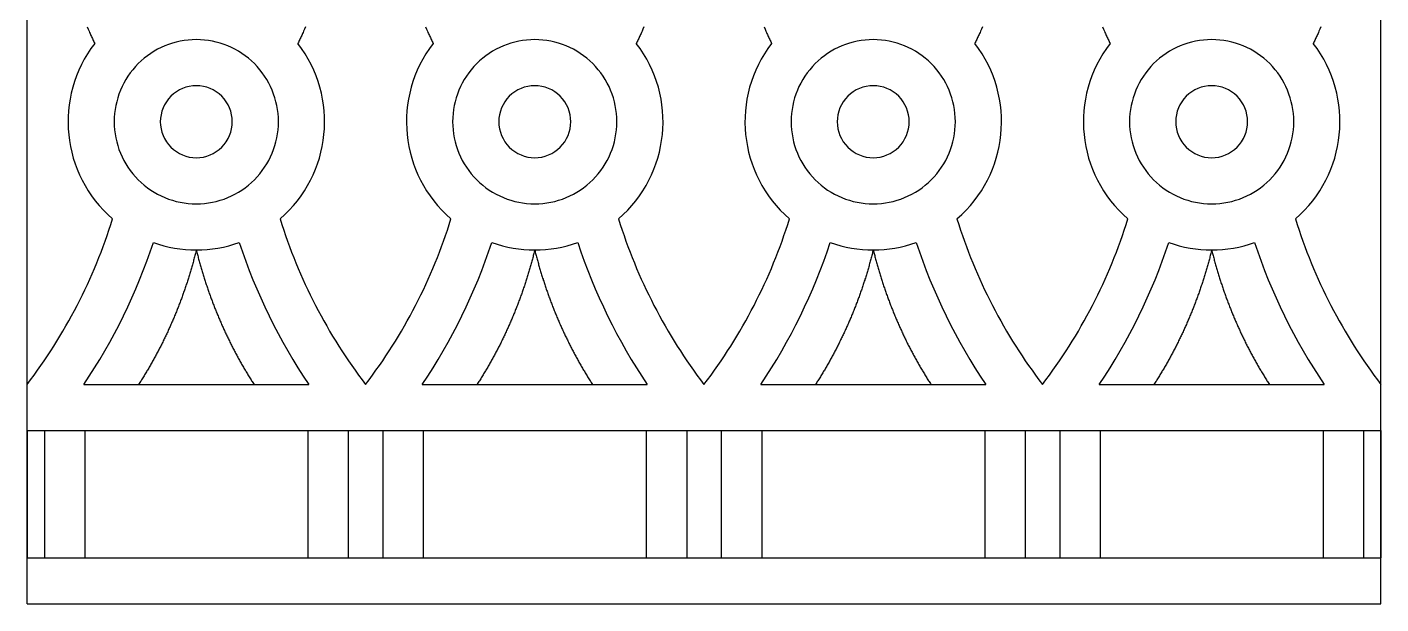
# Model space of a CAD drawing. Extents: x -111 to 2985, y -118 to 122.
# Drawn here: x -44.64 to -10.93, y 44.77 to 59.14 of the extents above; entities that cross this region are included whole.
import ezdxf

# ---------------------------------------------------------------- set-up
doc = ezdxf.new("R2010")
doc.units = 0
doc.layers.add('LAYER_03', color=5, linetype='CONTINUOUS')

msp = doc.modelspace()

# ---------------------------------------------------------------- linework, layer by layer
at = {"layer": 'LAYER_03'}
for points in [[(-44.641, 44.775), (-10.929, 44.775), (-10.929, 81.499)], [(-44.641, 44.775), (-44.641, 81.499)], [(-43.145, 59.149), (-43.121, 59.092), (-43.098, 59.037), (-43.086, 59.009), (-43.074, 58.983), (-43.063, 58.956), (-43.051, 58.93), (-43.039, 58.904), (-43.027, 58.879), (-43.016, 58.854), (-43.004, 58.829), (-42.992, 58.805), (-42.98, 58.782), (-42.968, 58.758), (-42.957, 58.735)], [(-37.71, 59.149), (-37.733, 59.092), (-37.756, 59.037), (-37.768, 59.009), (-37.78, 58.983), (-37.792, 58.956), (-37.803, 58.93), (-37.815, 58.904), (-37.827, 58.879), (-37.839, 58.854), (-37.851, 58.829), (-37.862, 58.805), (-37.874, 58.782), (-37.886, 58.758), (-37.898, 58.735)], [(-34.717, 59.149), (-34.693, 59.092), (-34.67, 59.037), (-34.658, 59.009), (-34.646, 58.983), (-34.635, 58.956), (-34.623, 58.93), (-34.611, 58.904), (-34.599, 58.879), (-34.587, 58.854), (-34.576, 58.829), (-34.564, 58.805), (-34.552, 58.782), (-34.54, 58.758), (-34.528, 58.735)], [(-29.281, 59.149), (-29.305, 59.092), (-29.328, 59.037), (-29.34, 59.009), (-29.352, 58.983), (-29.364, 58.956), (-29.375, 58.93), (-29.387, 58.904), (-29.399, 58.879), (-29.411, 58.854), (-29.422, 58.829), (-29.434, 58.805), (-29.446, 58.782), (-29.458, 58.758), (-29.47, 58.735)], [(-26.288, 59.149), (-26.265, 59.092), (-26.242, 59.037), (-26.23, 59.009), (-26.218, 58.983), (-26.206, 58.956), (-26.195, 58.93), (-26.183, 58.904), (-26.171, 58.879), (-26.159, 58.854), (-26.147, 58.829), (-26.136, 58.805), (-26.124, 58.782), (-26.112, 58.758), (-26.1, 58.735)], [(-20.853, 59.149), (-20.877, 59.092), (-20.9, 59.037), (-20.912, 59.009), (-20.924, 58.983), (-20.935, 58.956), (-20.947, 58.93), (-20.959, 58.904), (-20.971, 58.879), (-20.983, 58.854), (-20.994, 58.829), (-21.006, 58.805), (-21.018, 58.782), (-21.03, 58.758), (-21.042, 58.735)], [(-17.86, 59.149), (-17.837, 59.092), (-17.814, 59.037), (-17.802, 59.009), (-17.79, 58.983), (-17.778, 58.956), (-17.767, 58.93), (-17.755, 58.904), (-17.743, 58.879), (-17.731, 58.854), (-17.719, 58.829), (-17.708, 58.805), (-17.696, 58.782), (-17.684, 58.758), (-17.672, 58.735)], [(-12.425, 59.149), (-12.449, 59.092), (-12.472, 59.037), (-12.484, 59.009), (-12.495, 58.983), (-12.507, 58.956), (-12.519, 58.93), (-12.531, 58.904), (-12.543, 58.879), (-12.554, 58.854), (-12.566, 58.829), (-12.578, 58.805), (-12.59, 58.782), (-12.602, 58.758), (-12.613, 58.735)], [(-40.427, 53.59), (-40.434, 53.562), (-40.441, 53.533), (-40.448, 53.505), (-40.456, 53.477), (-40.463, 53.449), (-40.47, 53.42), (-40.478, 53.392), (-40.485, 53.364), (-40.493, 53.336), (-40.5, 53.308), (-40.508, 53.28), (-40.516, 53.252), (-40.524, 53.224), (-40.532, 53.196), (-40.54, 53.168), (-40.548, 53.141), (-40.556, 53.113), (-40.564, 53.085), (-40.572, 53.057), (-40.581, 53.029), (-40.589, 53.002), (-40.597, 52.974), (-40.606, 52.946), (-40.614, 52.919), (-40.623, 52.891), (-40.632, 52.864), (-40.641, 52.836), (-40.649, 52.809), (-40.658, 52.781), (-40.667, 52.754), (-40.676, 52.726), (-40.685, 52.699), (-40.695, 52.672), (-40.704, 52.644), (-40.713, 52.617), (-40.723, 52.59), (-40.732, 52.563), (-40.742, 52.536), (-40.751, 52.508), (-40.761, 52.481), (-40.77, 52.454), (-40.78, 52.427), (-40.79, 52.4), (-40.8, 52.373), (-40.81, 52.346), (-40.82, 52.32), (-40.83, 52.293), (-40.84, 52.266), (-40.851, 52.239), (-40.861, 52.212), (-40.871, 52.186), (-40.882, 52.159), (-40.892, 52.132), (-40.903, 52.106), (-40.913, 52.079), (-40.924, 52.052), (-40.935, 52.026), (-40.946, 51.999), (-40.957, 51.973), (-40.968, 51.947), (-40.979, 51.92), (-40.99, 51.894), (-41.001, 51.868), (-41.012, 51.841), (-41.023, 51.815), (-41.035, 51.789), (-41.046, 51.763), (-41.058, 51.737), (-41.069, 51.71), (-41.081, 51.684), (-41.093, 51.658), (-41.104, 51.632), (-41.116, 51.606), (-41.128, 51.581), (-41.14, 51.555), (-41.152, 51.529), (-41.164, 51.503), (-41.176, 51.477), (-41.189, 51.452), (-41.201, 51.426), (-41.213, 51.4), (-41.226, 51.375), (-41.238, 51.349), (-41.251, 51.324), (-41.263, 51.298), (-41.276, 51.273), (-41.289, 51.247), (-41.301, 51.222), (-41.314, 51.197), (-41.327, 51.171), (-41.34, 51.146), (-41.353, 51.121), (-41.366, 51.096), (-41.379, 51.07), (-41.393, 51.045), (-41.406, 51.02), (-41.419, 50.995), (-41.433, 50.97), (-41.446, 50.945), (-41.46, 50.92), (-41.473, 50.896), (-41.487, 50.871), (-41.501, 50.846), (-41.515, 50.821), (-41.529, 50.797), (-41.543, 50.772), (-41.557, 50.747), (-41.571, 50.723), (-41.585, 50.698), (-41.599, 50.674), (-41.613, 50.649), (-41.627, 50.625), (-41.642, 50.6), (-41.656, 50.576), (-41.671, 50.552), (-41.685, 50.527), (-41.7, 50.503), (-41.715, 50.479), (-41.729, 50.455), (-41.744, 50.431), (-41.759, 50.407), (-41.774, 50.383), (-41.789, 50.359), (-41.804, 50.335), (-41.819, 50.311), (-41.834, 50.287), (-41.85, 50.264), (-41.865, 50.24)], [(-40.427, 53.59), (-40.42, 53.562), (-40.413, 53.533), (-40.406, 53.505), (-40.399, 53.477), (-40.391, 53.449), (-40.384, 53.42), (-40.377, 53.392), (-40.369, 53.364), (-40.361, 53.336), (-40.354, 53.308), (-40.346, 53.28), (-40.338, 53.252), (-40.331, 53.224), (-40.323, 53.196), (-40.315, 53.168), (-40.307, 53.141), (-40.299, 53.113), (-40.29, 53.085), (-40.282, 53.057), (-40.274, 53.029), (-40.265, 53.002), (-40.257, 52.974), (-40.248, 52.946), (-40.24, 52.919), (-40.231, 52.891), (-40.223, 52.864), (-40.214, 52.836), (-40.205, 52.809), (-40.196, 52.781), (-40.187, 52.754), (-40.178, 52.726), (-40.169, 52.699), (-40.16, 52.672), (-40.15, 52.644), (-40.141, 52.617), (-40.132, 52.59), (-40.122, 52.563), (-40.113, 52.536), (-40.103, 52.508), (-40.094, 52.481), (-40.084, 52.454), (-40.074, 52.427), (-40.064, 52.4), (-40.054, 52.373), (-40.044, 52.346), (-40.034, 52.32), (-40.024, 52.293), (-40.014, 52.266), (-40.004, 52.239), (-39.993, 52.212), (-39.983, 52.186), (-39.973, 52.159), (-39.962, 52.132), (-39.952, 52.106), (-39.941, 52.079), (-39.93, 52.052), (-39.919, 52.026), (-39.909, 51.999), (-39.898, 51.973), (-39.887, 51.947), (-39.876, 51.92), (-39.865, 51.894), (-39.853, 51.868), (-39.842, 51.841), (-39.831, 51.815), (-39.82, 51.789), (-39.808, 51.763), (-39.797, 51.737), (-39.785, 51.71), (-39.773, 51.684), (-39.762, 51.658), (-39.75, 51.632), (-39.738, 51.606), (-39.726, 51.581), (-39.714, 51.555), (-39.702, 51.529), (-39.69, 51.503), (-39.678, 51.477), (-39.666, 51.452), (-39.654, 51.426), (-39.641, 51.4), (-39.629, 51.375), (-39.616, 51.349), (-39.604, 51.324), (-39.591, 51.298), (-39.579, 51.273), (-39.566, 51.247), (-39.553, 51.222), (-39.54, 51.197), (-39.527, 51.171), (-39.514, 51.146), (-39.501, 51.121), (-39.488, 51.096), (-39.475, 51.07), (-39.462, 51.045), (-39.448, 51.02), (-39.435, 50.995), (-39.422, 50.97), (-39.408, 50.945), (-39.394, 50.92), (-39.381, 50.896), (-39.367, 50.871), (-39.353, 50.846), (-39.34, 50.821), (-39.326, 50.797), (-39.312, 50.772), (-39.298, 50.747), (-39.284, 50.723), (-39.27, 50.698), (-39.255, 50.674), (-39.241, 50.649), (-39.227, 50.625), (-39.212, 50.6), (-39.198, 50.576), (-39.184, 50.552), (-39.169, 50.527), (-39.154, 50.503), (-39.14, 50.479), (-39.125, 50.455), (-39.11, 50.431), (-39.095, 50.407), (-39.08, 50.383), (-39.065, 50.359), (-39.05, 50.335), (-39.035, 50.311), (-39.02, 50.287), (-39.005, 50.264), (-38.989, 50.24)], [(-31.999, 53.59), (-32.006, 53.562), (-32.013, 53.533), (-32.02, 53.505), (-32.028, 53.477), (-32.035, 53.449), (-32.042, 53.42), (-32.05, 53.392), (-32.057, 53.364), (-32.065, 53.336), (-32.072, 53.308), (-32.08, 53.28), (-32.088, 53.252), (-32.096, 53.224), (-32.104, 53.196), (-32.112, 53.168), (-32.12, 53.141), (-32.128, 53.113), (-32.136, 53.085), (-32.144, 53.057), (-32.152, 53.029), (-32.161, 53.002), (-32.169, 52.974), (-32.178, 52.946), (-32.186, 52.919), (-32.195, 52.891), (-32.204, 52.864), (-32.212, 52.836), (-32.221, 52.809), (-32.23, 52.781), (-32.239, 52.754), (-32.248, 52.726), (-32.257, 52.699), (-32.266, 52.672), (-32.276, 52.644), (-32.285, 52.617), (-32.294, 52.59), (-32.304, 52.563), (-32.313, 52.536), (-32.323, 52.508), (-32.333, 52.481), (-32.342, 52.454), (-32.352, 52.427), (-32.362, 52.4), (-32.372, 52.373), (-32.382, 52.346), (-32.392, 52.32), (-32.402, 52.293), (-32.412, 52.266), (-32.422, 52.239), (-32.433, 52.212), (-32.443, 52.186), (-32.454, 52.159), (-32.464, 52.132), (-32.475, 52.106), (-32.485, 52.079), (-32.496, 52.052), (-32.507, 52.026), (-32.518, 51.999), (-32.529, 51.973), (-32.539, 51.947), (-32.551, 51.92), (-32.562, 51.894), (-32.573, 51.868), (-32.584, 51.841), (-32.595, 51.815), (-32.607, 51.789), (-32.618, 51.763), (-32.63, 51.737), (-32.641, 51.71), (-32.653, 51.684), (-32.664, 51.658), (-32.676, 51.632), (-32.688, 51.606), (-32.7, 51.581), (-32.712, 51.555), (-32.724, 51.529), (-32.736, 51.503), (-32.748, 51.477), (-32.76, 51.452), (-32.773, 51.426), (-32.785, 51.4), (-32.797, 51.375), (-32.81, 51.349), (-32.822, 51.324), (-32.835, 51.298), (-32.848, 51.273), (-32.86, 51.247), (-32.873, 51.222), (-32.886, 51.197), (-32.899, 51.171), (-32.912, 51.146), (-32.925, 51.121), (-32.938, 51.096), (-32.951, 51.07), (-32.965, 51.045), (-32.978, 51.02), (-32.991, 50.995), (-33.005, 50.97), (-33.018, 50.945), (-33.032, 50.92), (-33.045, 50.896), (-33.059, 50.871), (-33.073, 50.846), (-33.087, 50.821), (-33.1, 50.797), (-33.114, 50.772), (-33.128, 50.747), (-33.142, 50.723), (-33.157, 50.698), (-33.171, 50.674), (-33.185, 50.649), (-33.199, 50.625), (-33.214, 50.6), (-33.228, 50.576), (-33.243, 50.552), (-33.257, 50.527), (-33.272, 50.503), (-33.287, 50.479), (-33.301, 50.455), (-33.316, 50.431), (-33.331, 50.407), (-33.346, 50.383), (-33.361, 50.359), (-33.376, 50.335), (-33.391, 50.311), (-33.406, 50.287), (-33.422, 50.264), (-33.437, 50.24)], [(-31.999, 53.59), (-31.992, 53.562), (-31.985, 53.533), (-31.978, 53.505), (-31.971, 53.477), (-31.963, 53.449), (-31.956, 53.42), (-31.948, 53.392), (-31.941, 53.364), (-31.933, 53.336), (-31.926, 53.308), (-31.918, 53.28), (-31.91, 53.252), (-31.902, 53.224), (-31.895, 53.196), (-31.887, 53.168), (-31.879, 53.141), (-31.87, 53.113), (-31.862, 53.085), (-31.854, 53.057), (-31.846, 53.029), (-31.837, 53.002), (-31.829, 52.974), (-31.82, 52.946), (-31.812, 52.919), (-31.803, 52.891), (-31.794, 52.864), (-31.786, 52.836), (-31.777, 52.809), (-31.768, 52.781), (-31.759, 52.754), (-31.75, 52.726), (-31.741, 52.699), (-31.732, 52.672), (-31.722, 52.644), (-31.713, 52.617), (-31.704, 52.59), (-31.694, 52.563), (-31.685, 52.536), (-31.675, 52.508), (-31.665, 52.481), (-31.656, 52.454), (-31.646, 52.427), (-31.636, 52.4), (-31.626, 52.373), (-31.616, 52.346), (-31.606, 52.32), (-31.596, 52.293), (-31.586, 52.266), (-31.576, 52.239), (-31.565, 52.212), (-31.555, 52.186), (-31.545, 52.159), (-31.534, 52.132), (-31.523, 52.106), (-31.513, 52.079), (-31.502, 52.052), (-31.491, 52.026), (-31.48, 51.999), (-31.47, 51.973), (-31.459, 51.947), (-31.448, 51.92), (-31.436, 51.894), (-31.425, 51.868), (-31.414, 51.841), (-31.403, 51.815), (-31.391, 51.789), (-31.38, 51.763), (-31.368, 51.737), (-31.357, 51.71), (-31.345, 51.684), (-31.334, 51.658), (-31.322, 51.632), (-31.31, 51.606), (-31.298, 51.581), (-31.286, 51.555), (-31.274, 51.529), (-31.262, 51.503), (-31.25, 51.477), (-31.238, 51.452), (-31.225, 51.426), (-31.213, 51.4), (-31.201, 51.375), (-31.188, 51.349), (-31.176, 51.324), (-31.163, 51.298), (-31.15, 51.273), (-31.138, 51.247), (-31.125, 51.222), (-31.112, 51.197), (-31.099, 51.171), (-31.086, 51.146), (-31.073, 51.121), (-31.06, 51.096), (-31.047, 51.07), (-31.034, 51.045), (-31.02, 51.02), (-31.007, 50.995), (-30.993, 50.97), (-30.98, 50.945), (-30.966, 50.92), (-30.953, 50.896), (-30.939, 50.871), (-30.925, 50.846), (-30.911, 50.821), (-30.898, 50.797), (-30.884, 50.772), (-30.87, 50.747), (-30.856, 50.723), (-30.841, 50.698), (-30.827, 50.674), (-30.813, 50.649), (-30.799, 50.625), (-30.784, 50.6), (-30.77, 50.576), (-30.755, 50.552), (-30.741, 50.527), (-30.726, 50.503), (-30.712, 50.479), (-30.697, 50.455), (-30.682, 50.431), (-30.667, 50.407), (-30.652, 50.383), (-30.637, 50.359), (-30.622, 50.335), (-30.607, 50.311), (-30.592, 50.287), (-30.577, 50.264), (-30.561, 50.24)], [(-23.571, 53.59), (-23.578, 53.562), (-23.585, 53.533), (-23.592, 53.505), (-23.599, 53.477), (-23.607, 53.449), (-23.614, 53.42), (-23.622, 53.392), (-23.629, 53.364), (-23.637, 53.336), (-23.644, 53.308), (-23.652, 53.28), (-23.66, 53.252), (-23.668, 53.224), (-23.675, 53.196), (-23.683, 53.168), (-23.691, 53.141), (-23.7, 53.113), (-23.708, 53.085), (-23.716, 53.057), (-23.724, 53.029), (-23.733, 53.002), (-23.741, 52.974), (-23.75, 52.946), (-23.758, 52.919), (-23.767, 52.891), (-23.776, 52.864), (-23.784, 52.836), (-23.793, 52.809), (-23.802, 52.781), (-23.811, 52.754), (-23.82, 52.726), (-23.829, 52.699), (-23.838, 52.672), (-23.848, 52.644), (-23.857, 52.617), (-23.866, 52.59), (-23.876, 52.563), (-23.885, 52.536), (-23.895, 52.508), (-23.904, 52.481), (-23.914, 52.454), (-23.924, 52.427), (-23.934, 52.4), (-23.944, 52.373), (-23.954, 52.346), (-23.964, 52.32), (-23.974, 52.293), (-23.984, 52.266), (-23.994, 52.239), (-24.005, 52.212), (-24.015, 52.186), (-24.025, 52.159), (-24.036, 52.132), (-24.047, 52.106), (-24.057, 52.079), (-24.068, 52.052), (-24.079, 52.026), (-24.089, 51.999), (-24.1, 51.973), (-24.111, 51.947), (-24.122, 51.92), (-24.133, 51.894), (-24.145, 51.868), (-24.156, 51.841), (-24.167, 51.815), (-24.179, 51.789), (-24.19, 51.763), (-24.201, 51.737), (-24.213, 51.71), (-24.225, 51.684), (-24.236, 51.658), (-24.248, 51.632), (-24.26, 51.606), (-24.272, 51.581), (-24.284, 51.555), (-24.296, 51.529), (-24.308, 51.503), (-24.32, 51.477), (-24.332, 51.452), (-24.345, 51.426), (-24.357, 51.4), (-24.369, 51.375), (-24.382, 51.349), (-24.394, 51.324), (-24.407, 51.298), (-24.42, 51.273), (-24.432, 51.247), (-24.445, 51.222), (-24.458, 51.197), (-24.471, 51.171), (-24.484, 51.146), (-24.497, 51.121), (-24.51, 51.096), (-24.523, 51.07), (-24.536, 51.045), (-24.55, 51.02), (-24.563, 50.995), (-24.577, 50.97), (-24.59, 50.945), (-24.604, 50.92), (-24.617, 50.896), (-24.631, 50.871), (-24.645, 50.846), (-24.658, 50.821), (-24.672, 50.797), (-24.686, 50.772), (-24.7, 50.747), (-24.714, 50.723), (-24.728, 50.698), (-24.743, 50.674), (-24.757, 50.649), (-24.771, 50.625), (-24.786, 50.6), (-24.8, 50.576), (-24.815, 50.552), (-24.829, 50.527), (-24.844, 50.503), (-24.858, 50.479), (-24.873, 50.455), (-24.888, 50.431), (-24.903, 50.407), (-24.918, 50.383), (-24.933, 50.359), (-24.948, 50.335), (-24.963, 50.311), (-24.978, 50.287), (-24.993, 50.264), (-25.009, 50.24)], [(-23.571, 53.59), (-23.564, 53.562), (-23.557, 53.533), (-23.55, 53.505), (-23.542, 53.477), (-23.535, 53.449), (-23.528, 53.42), (-23.52, 53.392), (-23.513, 53.364), (-23.505, 53.336), (-23.498, 53.308), (-23.49, 53.28), (-23.482, 53.252), (-23.474, 53.224), (-23.466, 53.196), (-23.458, 53.168), (-23.45, 53.141), (-23.442, 53.113), (-23.434, 53.085), (-23.426, 53.057), (-23.418, 53.029), (-23.409, 53.002), (-23.401, 52.974), (-23.392, 52.946), (-23.384, 52.919), (-23.375, 52.891), (-23.366, 52.864), (-23.358, 52.836), (-23.349, 52.809), (-23.34, 52.781), (-23.331, 52.754), (-23.322, 52.726), (-23.313, 52.699), (-23.303, 52.672), (-23.294, 52.644), (-23.285, 52.617), (-23.276, 52.59), (-23.266, 52.563), (-23.257, 52.536), (-23.247, 52.508), (-23.237, 52.481), (-23.228, 52.454), (-23.218, 52.427), (-23.208, 52.4), (-23.198, 52.373), (-23.188, 52.346), (-23.178, 52.32), (-23.168, 52.293), (-23.158, 52.266), (-23.148, 52.239), (-23.137, 52.212), (-23.127, 52.186), (-23.116, 52.159), (-23.106, 52.132), (-23.095, 52.106), (-23.085, 52.079), (-23.074, 52.052), (-23.063, 52.026), (-23.052, 51.999), (-23.041, 51.973), (-23.03, 51.947), (-23.019, 51.92), (-23.008, 51.894), (-22.997, 51.868), (-22.986, 51.841), (-22.975, 51.815), (-22.963, 51.789), (-22.952, 51.763), (-22.94, 51.737), (-22.929, 51.71), (-22.917, 51.684), (-22.905, 51.658), (-22.894, 51.632), (-22.882, 51.606), (-22.87, 51.581), (-22.858, 51.555), (-22.846, 51.529), (-22.834, 51.503), (-22.822, 51.477), (-22.81, 51.452), (-22.797, 51.426), (-22.785, 51.4), (-22.773, 51.375), (-22.76, 51.349), (-22.748, 51.324), (-22.735, 51.298), (-22.722, 51.273), (-22.71, 51.247), (-22.697, 51.222), (-22.684, 51.197), (-22.671, 51.171), (-22.658, 51.146), (-22.645, 51.121), (-22.632, 51.096), (-22.619, 51.07), (-22.605, 51.045), (-22.592, 51.02), (-22.579, 50.995), (-22.565, 50.97), (-22.552, 50.945), (-22.538, 50.92), (-22.525, 50.896), (-22.511, 50.871), (-22.497, 50.846), (-22.483, 50.821), (-22.469, 50.797), (-22.456, 50.772), (-22.442, 50.747), (-22.427, 50.723), (-22.413, 50.698), (-22.399, 50.674), (-22.385, 50.649), (-22.371, 50.625), (-22.356, 50.6), (-22.342, 50.576), (-22.327, 50.552), (-22.313, 50.527), (-22.298, 50.503), (-22.283, 50.479), (-22.269, 50.455), (-22.254, 50.431), (-22.239, 50.407), (-22.224, 50.383), (-22.209, 50.359), (-22.194, 50.335), (-22.179, 50.311), (-22.164, 50.287), (-22.148, 50.264), (-22.133, 50.24)], [(-15.143, 53.59), (-15.15, 53.562), (-15.157, 53.533), (-15.164, 53.505), (-15.171, 53.477), (-15.179, 53.449), (-15.186, 53.42), (-15.193, 53.392), (-15.201, 53.364), (-15.208, 53.336), (-15.216, 53.308), (-15.224, 53.28), (-15.232, 53.252), (-15.239, 53.224), (-15.247, 53.196), (-15.255, 53.168), (-15.263, 53.141), (-15.271, 53.113), (-15.28, 53.085), (-15.288, 53.057), (-15.296, 53.029), (-15.304, 53.002), (-15.313, 52.974), (-15.321, 52.946), (-15.33, 52.919), (-15.339, 52.891), (-15.347, 52.864), (-15.356, 52.836), (-15.365, 52.809), (-15.374, 52.781), (-15.383, 52.754), (-15.392, 52.726), (-15.401, 52.699), (-15.41, 52.672), (-15.419, 52.644), (-15.429, 52.617), (-15.438, 52.59), (-15.448, 52.563), (-15.457, 52.536), (-15.467, 52.508), (-15.476, 52.481), (-15.486, 52.454), (-15.496, 52.427), (-15.506, 52.4), (-15.516, 52.373), (-15.526, 52.346), (-15.536, 52.32), (-15.546, 52.293), (-15.556, 52.266), (-15.566, 52.239), (-15.576, 52.212), (-15.587, 52.186), (-15.597, 52.159), (-15.608, 52.132), (-15.618, 52.106), (-15.629, 52.079), (-15.64, 52.052), (-15.65, 52.026), (-15.661, 51.999), (-15.672, 51.973), (-15.683, 51.947), (-15.694, 51.92), (-15.705, 51.894), (-15.717, 51.868), (-15.728, 51.841), (-15.739, 51.815), (-15.75, 51.789), (-15.762, 51.763), (-15.773, 51.737), (-15.785, 51.71), (-15.797, 51.684), (-15.808, 51.658), (-15.82, 51.632), (-15.832, 51.606), (-15.844, 51.581), (-15.856, 51.555), (-15.868, 51.529), (-15.88, 51.503), (-15.892, 51.477), (-15.904, 51.452), (-15.916, 51.426), (-15.929, 51.4), (-15.941, 51.375), (-15.954, 51.349), (-15.966, 51.324), (-15.979, 51.298), (-15.991, 51.273), (-16.004, 51.247), (-16.017, 51.222), (-16.03, 51.197), (-16.043, 51.171), (-16.056, 51.146), (-16.069, 51.121), (-16.082, 51.096), (-16.095, 51.07), (-16.108, 51.045), (-16.122, 51.02), (-16.135, 50.995), (-16.148, 50.97), (-16.162, 50.945), (-16.175, 50.92), (-16.189, 50.896), (-16.203, 50.871), (-16.216, 50.846), (-16.23, 50.821), (-16.244, 50.797), (-16.258, 50.772), (-16.272, 50.747), (-16.286, 50.723), (-16.3, 50.698), (-16.315, 50.674), (-16.329, 50.649), (-16.343, 50.625), (-16.357, 50.6), (-16.372, 50.576), (-16.386, 50.552), (-16.401, 50.527), (-16.416, 50.503), (-16.43, 50.479), (-16.445, 50.455), (-16.46, 50.431), (-16.475, 50.407), (-16.49, 50.383), (-16.505, 50.359), (-16.52, 50.335), (-16.535, 50.311), (-16.55, 50.287), (-16.565, 50.264), (-16.581, 50.24)], [(-15.143, 53.59), (-15.136, 53.562), (-15.129, 53.533), (-15.121, 53.505), (-15.114, 53.477), (-15.107, 53.449), (-15.1, 53.42), (-15.092, 53.392), (-15.085, 53.364), (-15.077, 53.336), (-15.069, 53.308), (-15.062, 53.28), (-15.054, 53.252), (-15.046, 53.224), (-15.038, 53.196), (-15.03, 53.168), (-15.022, 53.141), (-15.014, 53.113), (-15.006, 53.085), (-14.998, 53.057), (-14.989, 53.029), (-14.981, 53.002), (-14.973, 52.974), (-14.964, 52.946), (-14.956, 52.919), (-14.947, 52.891), (-14.938, 52.864), (-14.929, 52.836), (-14.921, 52.809), (-14.912, 52.781), (-14.903, 52.754), (-14.894, 52.726), (-14.884, 52.699), (-14.875, 52.672), (-14.866, 52.644), (-14.857, 52.617), (-14.847, 52.59), (-14.838, 52.563), (-14.828, 52.536), (-14.819, 52.508), (-14.809, 52.481), (-14.799, 52.454), (-14.79, 52.427), (-14.78, 52.4), (-14.77, 52.373), (-14.76, 52.346), (-14.75, 52.32), (-14.74, 52.293), (-14.73, 52.266), (-14.719, 52.239), (-14.709, 52.212), (-14.699, 52.186), (-14.688, 52.159), (-14.678, 52.132), (-14.667, 52.106), (-14.657, 52.079), (-14.646, 52.052), (-14.635, 52.026), (-14.624, 51.999), (-14.613, 51.973), (-14.602, 51.947), (-14.591, 51.92), (-14.58, 51.894), (-14.569, 51.868), (-14.558, 51.841), (-14.546, 51.815), (-14.535, 51.789), (-14.524, 51.763), (-14.512, 51.737), (-14.501, 51.71), (-14.489, 51.684), (-14.477, 51.658), (-14.466, 51.632), (-14.454, 51.606), (-14.442, 51.581), (-14.43, 51.555), (-14.418, 51.529), (-14.406, 51.503), (-14.394, 51.477), (-14.381, 51.452), (-14.369, 51.426), (-14.357, 51.4), (-14.344, 51.375), (-14.332, 51.349), (-14.319, 51.324), (-14.307, 51.298), (-14.294, 51.273), (-14.281, 51.247), (-14.269, 51.222), (-14.256, 51.197), (-14.243, 51.171), (-14.23, 51.146), (-14.217, 51.121), (-14.204, 51.096), (-14.19, 51.07), (-14.177, 51.045), (-14.164, 51.02), (-14.151, 50.995), (-14.137, 50.97), (-14.124, 50.945), (-14.11, 50.92), (-14.096, 50.896), (-14.083, 50.871), (-14.069, 50.846), (-14.055, 50.821), (-14.041, 50.797), (-14.027, 50.772), (-14.013, 50.747), (-13.999, 50.723), (-13.985, 50.698), (-13.971, 50.674), (-13.957, 50.649), (-13.942, 50.625), (-13.928, 50.6), (-13.914, 50.576), (-13.899, 50.552), (-13.885, 50.527), (-13.87, 50.503), (-13.855, 50.479), (-13.84, 50.455), (-13.826, 50.431), (-13.811, 50.407), (-13.796, 50.383), (-13.781, 50.359), (-13.766, 50.335), (-13.751, 50.311), (-13.736, 50.287), (-13.72, 50.264), (-13.705, 50.24)], [(-43.228, 50.24), (-37.627, 50.24)], [(-34.8, 50.24), (-29.198, 50.24)], [(-26.372, 50.24), (-20.77, 50.24)], [(-17.943, 50.24), (-12.342, 50.24)], [(-44.641, 49.09), (-44.641, 45.924)], [(-44.641, 49.09), (-10.929, 49.09)], [(-44.21, 49.09), (-44.21, 45.924)], [(-43.205, 49.09), (-43.205, 45.924)], [(-37.65, 49.09), (-37.65, 45.924)], [(-36.644, 49.09), (-36.644, 45.924)], [(-35.782, 49.09), (-35.782, 45.924)], [(-34.776, 49.09), (-34.776, 45.924)], [(-29.222, 49.09), (-29.222, 45.924)], [(-28.216, 49.09), (-28.216, 45.924)], [(-27.354, 49.09), (-27.354, 45.924)], [(-26.348, 49.09), (-26.348, 45.924)], [(-20.793, 49.09), (-20.793, 45.924)], [(-19.788, 49.09), (-19.788, 45.924)], [(-18.926, 49.09), (-18.926, 45.924)], [(-17.92, 49.09), (-17.92, 45.924)], [(-12.365, 49.09), (-12.365, 45.924)], [(-11.36, 49.09), (-11.36, 45.924)], [(-10.929, 49.09), (-10.929, 45.924)], [(-44.641, 45.924), (-10.929, 45.924)]]:
    msp.add_lwpolyline(points, dxfattribs=at)
for points in [[(-42.957, 58.735, 0.398332), (-42.513, 54.365)], [(-38.341, 54.365, 0.398332), (-37.898, 58.735)], [(-34.528, 58.735, 0.398332), (-34.085, 54.365)], [(-29.913, 54.365, 0.398332), (-29.47, 58.735)], [(-26.1, 58.735, 0.398332), (-25.657, 54.365)], [(-21.485, 54.365, 0.398332), (-21.042, 58.735)], [(-17.672, 58.735, 0.398332), (-17.229, 54.365)], [(-13.057, 54.365, 0.398332), (-12.613, 58.735)], [(-44.641, 50.24, 0.087882), (-42.513, 54.365)], [(-38.341, 54.365, 0.087882), (-36.213, 50.24)], [(-36.213, 50.24, 0.087882), (-34.085, 54.365)], [(-29.913, 54.365, 0.087882), (-27.785, 50.24)], [(-27.785, 50.24, 0.087882), (-25.657, 54.365)], [(-21.485, 54.365, 0.087882), (-19.357, 50.24)], [(-19.357, 50.24, 0.087882), (-17.229, 54.365)], [(-13.057, 54.365, 0.087882), (-10.929, 50.24)], [(-43.228, 50.24, 0.068383), (-41.496, 53.774)], [(-41.496, 53.774, 0.172226), (-39.359, 53.774)], [(-39.359, 53.774, 0.068383), (-37.627, 50.24)], [(-34.8, 50.24, 0.068383), (-33.068, 53.774)], [(-33.068, 53.774, 0.172226), (-30.93, 53.774)], [(-30.93, 53.774, 0.068383), (-29.198, 50.24)], [(-26.372, 50.24, 0.068383), (-24.64, 53.774)], [(-24.64, 53.774, 0.172226), (-22.502, 53.774)], [(-22.502, 53.774, 0.068383), (-20.77, 50.24)], [(-17.943, 50.24, 0.068383), (-16.211, 53.774)], [(-16.211, 53.774, 0.172226), (-14.074, 53.774)], [(-14.074, 53.774, 0.068383), (-12.342, 50.24)]]:
    msp.add_lwpolyline(points, format="xyb", dxfattribs=at)
for points in [[(-40.427, 58.829, 0.414214), (-42.472, 56.784, 0.414214), (-40.427, 54.739, 0.414214), (-38.382, 56.784, 0.414214)], [(-31.999, 58.829, 0.414214), (-34.044, 56.784, 0.414214), (-31.999, 54.739, 0.414214), (-29.954, 56.784, 0.414214)], [(-23.571, 58.829, 0.414214), (-25.616, 56.784, 0.414214), (-23.571, 54.739, 0.414214), (-21.526, 56.784, 0.414214)], [(-15.143, 58.829, 0.414214), (-17.188, 56.784, 0.414214), (-15.143, 54.739, 0.414214), (-13.098, 56.784, 0.414214)], [(-40.427, 57.68, 0.414214), (-41.323, 56.784, 0.414214), (-40.427, 55.888, 0.414214), (-39.531, 56.784, 0.414214)], [(-31.999, 57.68, 0.414214), (-32.895, 56.784, 0.414214), (-31.999, 55.888, 0.414214), (-31.103, 56.784, 0.414214)], [(-23.571, 57.68, 0.414214), (-24.467, 56.784, 0.414214), (-23.571, 55.888, 0.414214), (-22.675, 56.784, 0.414214)], [(-15.143, 57.68, 0.414214), (-16.039, 56.784, 0.414214), (-15.143, 55.888, 0.414214), (-14.247, 56.784, 0.414214)]]:
    msp.add_lwpolyline(points, format="xyb", close=True, dxfattribs=at)

doc.saveas('drawing.dxf')
